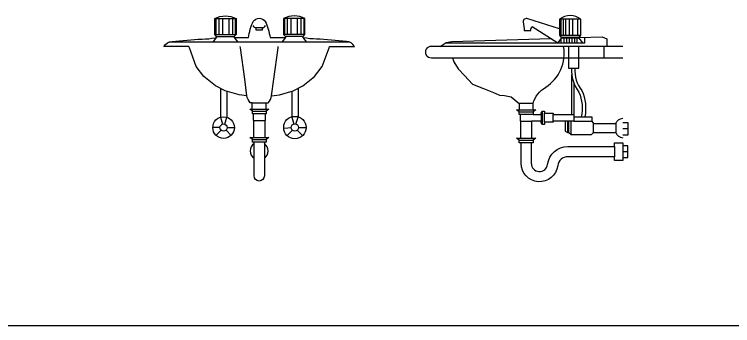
# Model space of a CAD drawing. Header units: millimetres. Extents: x 1357 to 18171, y 1516 to 18553.
# Drawn here: x 8342 to 10449, y 7576 to 8488 of the extents above; entities that cross this region are included whole.
import ezdxf

# ---------------------------------------------------------------- set-up
doc = ezdxf.new("R2010")
doc.units = ezdxf.units.MM
doc.linetypes.add('DASHEDX2', pattern=[38.1, 25.4, -12.7])
doc.layers.add('www.cad-blocks.net', color=7, linetype='Continuous')

# ---------------------------------------------------------------- blocks, each defined once
blk = doc.blocks.new('A$C2FC71281')
for p, q in [((0.1491, 0.4762), (0.2117, 0.4762)), ((0.1527, 0.4762), (0.1527, 0.4292)), ((0.1614, 0.4762), (0.1614, 0.4292)), ((0.1723, 0.4762), (0.1723, 0.4292)), ((0.1904, 0.4762), (0.1904, 0.4292)), ((0.2008, 0.4762), (0.2008, 0.4292)), ((0.2087, 0.4762), (0.2087, 0.4292)), ((0.4137, 0.4762), (0.3512, 0.4762)), ((0.3541, 0.4762), (0.3541, 0.4292)), ((0.362, 0.4762), (0.362, 0.4292)), ((0.3724, 0.4762), (0.3724, 0.4292)), ((0.3906, 0.4762), (0.3906, 0.4292)), ((0.4015, 0.4762), (0.4015, 0.4292)), ((0.4101, 0.4762), (0.4101, 0.4292)), ((0.1491, 0.4292), (0.2117, 0.4292)), ((0.1543, 0.4233), (0.2065, 0.4233)), ((0.1543, 0.4204), (0.1543, 0.4233)), ((0.4137, 0.4292), (0.3512, 0.4292)), ((0.4086, 0.4233), (0.3563, 0.4233)), ((0.4086, 0.4204), (0.4086, 0.4233)), ((0.2246, 0.3908), (0.224, 0.3949)), ((0.2373, 0.2984), (0.2246, 0.3908)), ((0.322, 0.2984), (0.3347, 0.3908)), ((0.3347, 0.3908), (0.3352, 0.3949)), ((0.2432, 0.2502), (0.2373, 0.2984)), ((0.316, 0.2502), (0.322, 0.2984)), ((0.1657, 0.2717), (0.1657, 0.187)), ((0.1843, 0.2632), (0.1843, 0.187)), ((0.3755, 0.2632), (0.3755, 0.187)), ((0.3941, 0.2717), (0.3941, 0.187)), ((0.259, 0.2295), (0.3003, 0.2295)), ((0.2595, 0.2052), (0.3003, 0.2052)), ((0.3003, 0.1975), (0.2626, 0.1975)), ((0.1657, 0.187), (0.1718, 0.1669)), ((0.1782, 0.1668), (0.1843, 0.187)), ((0.2636, 0.1771), (0.2957, 0.1771)), ((0.3749, 0.1871), (0.381, 0.167)), ((0.3874, 0.167), (0.3935, 0.1871)), ((0.1644, 0.1568), (0.1434, 0.1568)), ((0.1677, 0.1491), (0.1525, 0.1331)), ((0.1525, 0.1331), (0.1677, 0.1491)), ((0.1822, 0.1492), (0.1973, 0.1331)), ((0.1855, 0.1568), (0.2066, 0.1568)), ((0.3739, 0.1561), (0.3528, 0.1542)), ((0.3617, 0.1333), (0.3769, 0.1493)), ((0.3769, 0.1493), (0.3617, 0.1333)), ((0.3913, 0.1494), (0.4065, 0.1333)), ((0.3946, 0.157), (0.4157, 0.157)), ((0.2636, 0.1277), (0.2957, 0.1277)), ((0.2595, 0.122), (0.3003, 0.122)), ((0.2946, 0.1142), (0.2646, 0.1142))]:
    blk.add_line(p, q)
for points in [[(0.144, 0.4068), (0.1543, 0.4204), (0.1543, 0.4233), (0.1491, 0.4292), (0.1491, 0.4762, -0.256567), (0.2117, 0.4762), (0.2117, 0.4292), (0.2065, 0.4233), (0.2065, 0.4204), (0.2168, 0.4068)], [(0.2065, 0.4205), (0.2481, 0.4205, -0.075867), (0.2619, 0.4682, -0.528825), (0.2971, 0.4682, -0.080799), (0.3112, 0.4205), (0.3563, 0.4205)], [(0.4188, 0.4068), (0.4086, 0.4204), (0.4086, 0.4233), (0.4137, 0.4292), (0.4137, 0.4762, 0.256567), (0.3512, 0.4762), (0.3512, 0.4292), (0.3563, 0.4233), (0.3563, 0.4204), (0.3461, 0.4068)], [(0.259, 0.2109), (0.259, 0.2295), (0.2534, 0.2295, -0.153795), (0.2432, 0.2502), (0.2203, 0.2527), (0.1797, 0.2645), (0.1517, 0.2789), (0.117, 0.3068), (0.095, 0.3356), (0.0747, 0.3908), (0.0731, 0.3949), (0, 0.3949, -0.212159), (0.0239, 0.4095, -0.00853), (0.1119, 0.4163, 0.054647), (0.1505, 0.4202, 0.054647)], [(0.3003, 0.2109), (0.3003, 0.2295), (0.3059, 0.2295, 0.153795), (0.316, 0.2502), (0.3389, 0.2527), (0.3796, 0.2645), (0.4075, 0.2789), (0.4422, 0.3068), (0.4643, 0.3356), (0.4846, 0.3908), (0.4861, 0.3949), (0.5592, 0.3949, 0.212159), (0.5354, 0.4095, 0.00853), (0.4473, 0.4163, -0.054647), (0.4087, 0.4202, -0.054647)], [(0.2967, 0.1975), (0.2967, 0.1771), (0.2957, 0.1771), (0.2957, 0.1277), (0.3076, 0.1277), (0.3003, 0.122), (0.3003, 0.1142), (0.2946, 0.1142), (0.2946, 0.015, -1), (0.2646, 0.015), (0.2646, 0.1142), (0.2595, 0.1142), (0.2595, 0.122), (0.2516, 0.1277), (0.2636, 0.1277), (0.2636, 0.1771), (0.2626, 0.1771), (0.2626, 0.1975), (0.2595, 0.1975), (0.2595, 0.2052), (0.2516, 0.2109), (0.3076, 0.2109), (0.3003, 0.2052), (0.3003, 0.1975)]]:
    blk.add_lwpolyline(points, format="xyb")
blk.add_lwpolyline([(0.2701, 0.4487), (0.2701, 0.4437), (0.2892, 0.4437), (0.2892, 0.4487)], close=True)
blk.add_lwpolyline([(0.545, 0.4068), (0.0143, 0.4068)])
for centre, radius in [((0.3842, 0.1568), 0.0329), ((0.175, 0.1568), 0.0316), ((0.1749, 0.1568), 0.0105), ((0.3841, 0.157), 0.0105)]:
    blk.add_circle(centre, radius)
for centre, radius, start, end in [((0.2784, 0.469), 0.022, 217.4764, 247.7715), ((0.2809, 0.469), 0.022, 292.2285, 322.5236), ((0.2794, 0.0883), 0.0262, 124.3651, 235.6349), ((0.2794, 0.0883), 0.0262, 305.5117, 54.4883)]:
    blk.add_arc(centre, radius, start, end)
blk = doc.blocks.new('A$C63EE29C8')
for p, q in [((0.4564, 0.4762), (0.3933, 0.4762)), ((0.397, 0.4762), (0.397, 0.4292)), ((0.4046, 0.4762), (0.4046, 0.4292)), ((0.4113, 0.4762), (0.4113, 0.4292)), ((0.4214, 0.4762), (0.4214, 0.4292)), ((0.4316, 0.4762), (0.4316, 0.4292)), ((0.4464, 0.4762), (0.4464, 0.4292)), ((0.3933, 0.4292), (0.4564, 0.4292)), ((0.4507, 0.4233), (0.3985, 0.4233)), ((0.4507, 0.4204), (0.3985, 0.4204)), ((0.3162, 0.2295), (0.275, 0.2295)), ((0.2754, 0.2052), (0.3162, 0.2052)), ((0.3162, 0.1975), (0.2786, 0.1975)), ((0.3395, 0.1975), (0.3395, 0.1771)), ((0.3439, 0.1678), (0.3439, 0.2068)), ((0.3491, 0.1747), (0.3491, 0.2008)), ((0.3748, 0.1771), (0.3748, 0.1975)), ((0.4292, 0.1975), (0.4357, 0.1975)), ((0.2796, 0.1771), (0.3116, 0.1771)), ((0.417, 0.1771), (0.417, 0.1443)), ((0.4212, 0.1443), (0.4212, 0.1771)), ((0.4277, 0.1387), (0.4277, 0.1771)), ((0.4357, 0.1771), (0.4882, 0.1771)), ((0.4936, 0.1443), (0.4936, 0.1704)), ((0.5588, 0.1704), (0.5588, 0.1443)), ((0.2796, 0.1277), (0.3116, 0.1277)), ((0.2754, 0.122), (0.3162, 0.122)), ((0.3106, 0.1142), (0.2806, 0.1142)), ((0.5552, 0.1033), (0.5552, 0.0733))]:
    blk.add_line(p, q)
at = {"linetype": 'DASHEDX2', "ltscale": 30}
blk.add_line((0.0795, 0.3634), (0.5791, 0.3634), dxfattribs=at)
for points in [[(0.4615, 0.4068), (0.4513, 0.4204), (0.4513, 0.4233), (0.4564, 0.4292), (0.4564, 0.4762, 0.342414), (0.3933, 0.4762), (0.3933, 0.4292), (0.3985, 0.4233), (0.3985, 0.4204), (0.3882, 0.4068)], [(0.3933, 0.4483), (0.3004, 0.4779, 0.521948), (0.2866, 0.4687), (0.2898, 0.4487), (0.2898, 0.4437), (0.309, 0.4437), (0.309, 0.4487), (0.3133, 0.4554), (0.3882, 0.4068)], [(0.5791, 0.3968), (0.0175, 0.3968, 1.048362), (0.0175, 0.3634), (0.0795, 0.3634), (0.0831, 0.3517), (0.0962, 0.3314), (0.1152, 0.311), (0.1385, 0.2862), (0.1705, 0.2732), (0.1997, 0.2615), (0.2172, 0.2542), (0.2317, 0.2528), (0.2521, 0.2484), (0.275, 0.2295), (0.275, 0.2109)], [(0.3162, 0.2109), (0.3162, 0.2295, -0.198886), (0.3529, 0.2769, 0.30302), (0.4056, 0.3968)], [(0.4286, 0.3328, 0.18158), (0.4505, 0.2622, -0.15658), (0.4575, 0.1902)], [(0.4386, 0.3328, 0.186456), (0.4591, 0.2674, -0.154913), (0.4678, 0.1902)], [(0.4357, 0.2882), (0.4357, 0.1771), (0.3748, 0.1771), (0.3748, 0.1747), (0.3491, 0.1747), (0.3491, 0.1678), (0.3439, 0.1678), (0.3395, 0.1735), (0.3395, 0.1771), (0.3116, 0.1771), (0.3116, 0.1277), (0.3236, 0.1277), (0.3162, 0.122), (0.3162, 0.1142), (0.3106, 0.1142), (0.3106, 0.054, 0.938509), (0.3586, 0.0509, -0.377532), (0.4181, 0.1033), (0.5552, 0.1033), (0.5552, 0.1145), (0.5791, 0.1145), (0.5791, 0.0622), (0.5552, 0.0622), (0.5552, 0.0733), (0.4181, 0.0733, 0.377532), (0.3883, 0.0471, -0.938509), (0.2806, 0.054), (0.2806, 0.1142), (0.2754, 0.1142), (0.2754, 0.122), (0.2676, 0.1277), (0.2796, 0.1277), (0.2796, 0.1771), (0.2786, 0.1771), (0.2786, 0.1975), (0.2754, 0.1975), (0.2754, 0.2052), (0.2676, 0.2109), (0.3236, 0.2109), (0.3162, 0.2052), (0.3162, 0.1975), (0.3395, 0.1975), (0.3395, 0.2011), (0.3439, 0.2068), (0.3491, 0.2068), (0.3491, 0.2008), (0.3748, 0.2008), (0.3748, 0.1975), (0.4226, 0.1975), (0.4292, 0.1975), (0.4292, 0.3143)], [(0.4357, 0.1902), (0.4882, 0.1902), (0.4882, 0.1771), (0.4936, 0.1704), (0.5588, 0.1704, -0.273702), (0.5791, 0.1862), (0.5791, 0.1862)], [(0.41, 0.1771), (0.41, 0.1479), (0.417, 0.1443), (0.4212, 0.1443), (0.4277, 0.1387), (0.4871, 0.1387), (0.4936, 0.1443), (0.5588, 0.1443, 0.273702), (0.5791, 0.1285), (0.5791, 0.1285)]]:
    blk.add_lwpolyline(points, format="xyb")
for points in [[(0.0586, 0.4068), (0.468, 0.4068), (0.468, 0.423)], [(0.4513, 0.4225), (0.5188, 0.4245), (0.5319, 0.4187), (0.5319, 0.3968)], [(0.043, 0.3968), (0.0613, 0.4085), (0.0773, 0.4114), (0.3679, 0.42)], [(0.3977, 0.4194), (0.3977, 0.4071)], [(0.4064, 0.4204), (0.4064, 0.4068)], [(0.4144, 0.4204), (0.4144, 0.4068)], [(0.4222, 0.4204), (0.4222, 0.4068)], [(0.43, 0.4204), (0.43, 0.4068)], [(0.4377, 0.4204), (0.4377, 0.4068)], [(0.4448, 0.4204), (0.4448, 0.4068)], [(0.5231, 0.3968), (0.5231, 0.3634)], [(0.5796, 0.1379), (0.5948, 0.1379), (0.5948, 0.1724), (0.5791, 0.1724)], [(0.5791, 0.1561), (0.5951, 0.1561)], [(0.5791, 0.0709), (0.5935, 0.0709), (0.5935, 0.1054), (0.5791, 0.1054)], [(0.5791, 0.0888), (0.5935, 0.0888)]]:
    blk.add_lwpolyline(points)
at = {"linetype": 'Continuous'}
blk.add_lwpolyline([(0.4197, 0.3968), (0.4197, 0.3328), (0.4503, 0.3328), (0.4503, 0.3968)], dxfattribs=at)
blk = doc.blocks.new('FORMAT')
at = {"layer": 'www.cad-blocks.net', "color": 155, "true_color": 0x546d8e}
blk.add_line((3594.1, 7575.7), (18171.5, 7575.7), dxfattribs=at)

msp = doc.modelspace()

# ---------------------------------------------------------------- block references
at = {"color": 7, "xscale": 1000, "yscale": 1000, "zscale": 1000}
for name, p in [('A$C2FC71281', (8780.7, 7999.5)), ('A$C63EE29C8', (9547.8, 7997.5))]:
    msp.add_blockref(name, p, dxfattribs=at)
at = {"layer": 'www.cad-blocks.net'}
msp.add_blockref('FORMAT', (0, 0), dxfattribs=at)

doc.saveas('drawing.dxf')
